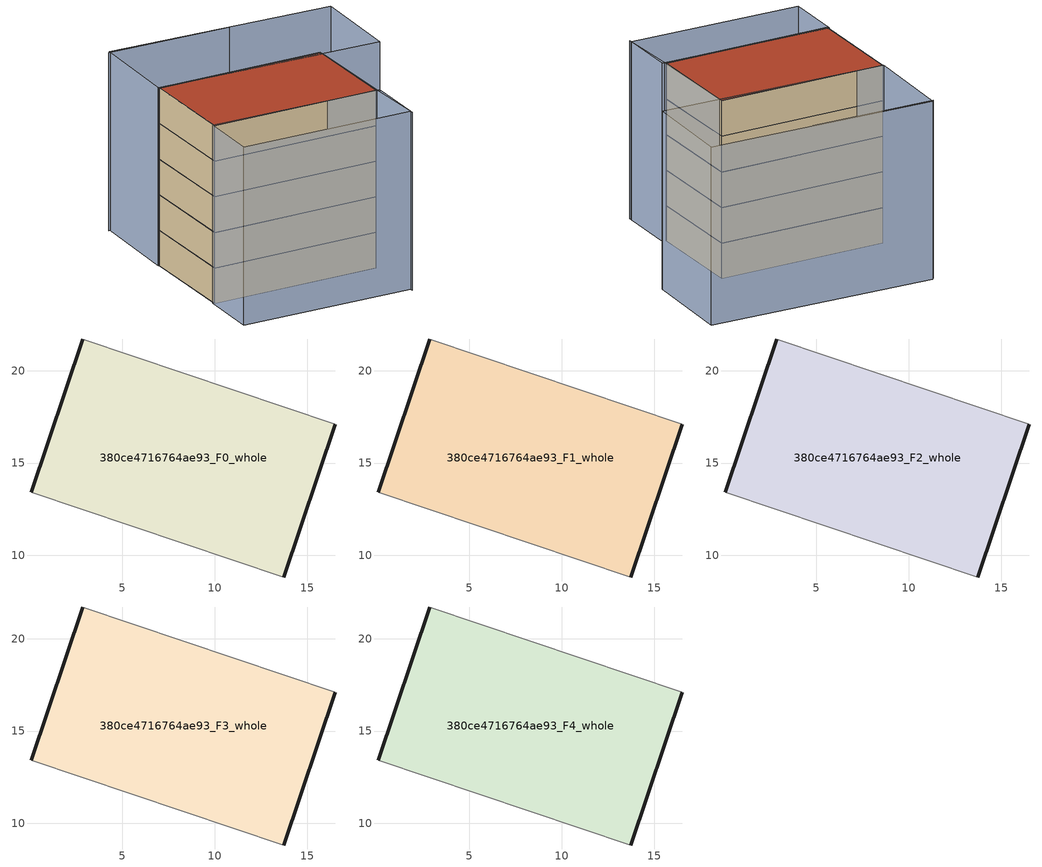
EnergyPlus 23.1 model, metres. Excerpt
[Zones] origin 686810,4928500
380ce4716764ae93_F0_whole
 floor ground (EU_floor_Construction): 13.73,8.83 16.52,17.12 2.86,21.72 0.06,13.43 z0
 wall outside (EU_wall_Construction): 0.06,13.43 2.86,21.72 / 16.52,17.12 13.73,8.83 z0:3
 wall adiabatic (EU_wall_Construction): 2.86,21.72 16.52,17.12 / 13.73,8.83 0.06,13.43 z0:3
380ce4716764ae93_F1_whole
 floor to 380ce4716764ae93_F0_whole (EU_floor_Construction): 13.73,8.83 16.52,17.12 2.86,21.72 0.06,13.43 z3
 wall outside (EU_wall_Construction): 0.06,13.43 2.86,21.72 / 16.52,17.12 13.73,8.83 z3:6
 wall adiabatic (EU_wall_Construction): 2.86,21.72 16.52,17.12 / 13.73,8.83 0.06,13.43 z3:6
380ce4716764ae93_F2_whole
 floor to 380ce4716764ae93_F1_whole (EU_floor_Construction): 13.73,8.83 16.52,17.12 2.86,21.72 0.06,13.43 z6
 wall outside (EU_wall_Construction): 0.06,13.43 2.86,21.72 / 16.52,17.12 13.73,8.83 z6:9
 wall adiabatic (EU_wall_Construction): 2.86,21.72 16.52,17.12 / 13.73,8.83 0.06,13.43 z6:9
380ce4716764ae93_F3_whole
 floor to 380ce4716764ae93_F2_whole (EU_floor_Construction): 13.73,8.83 16.52,17.12 2.86,21.72 0.06,13.43 z9
 wall outside (EU_wall_Construction): 0.06,13.43 2.86,21.72 / 16.52,17.12 13.73,8.83 z9:12
 wall adiabatic (EU_wall_Construction): 2.86,21.72 16.52,17.12 / 13.73,8.83 0.06,13.43 z9:12
380ce4716764ae93_F4_whole
 floor to 380ce4716764ae93_F3_whole (EU_floor_Construction): 13.73,8.83 16.52,17.12 2.86,21.72 0.06,13.43 z12
 wall outside (EU_wall_Construction): 0.06,13.43 2.86,21.72 / 16.52,17.12 13.73,8.83 z12:15
 wall adiabatic (EU_wall_Construction): 2.86,21.72 16.52,17.12 / 13.73,8.83 0.06,13.43 z12:15
 roof outside (EU_roof_Construction): 16.52,17.12 13.73,8.83 0.06,13.43 2.86,21.72 z15
shading: 12.26,3.77 14.01,9.64 / 13.79,8.69 16.43,16.79 / 15.52,25.71 5.49,29.31 / 12.33,4 -1.64,8.93 / -1.64,8.93 0.01,13.6 / 0.01,13.6 13.98,8.67 / 13.98,8.67 12.33,4 / 21.16,15.05 2.85,21.79 / 2.85,21.79 5.66,29.42 / 5.66,29.42 23.97,22.69 / 23.97,22.69 21.16,15.05 z0:15
[Building]
EU S2 Campaign: North Axis=0; Terrain=City; Solar Distribution=FullExterior
[Site:Location]
Bologna: Latitude=44.5; Longitude=11.25; Time Zone=1; Elevation=37
[SizingPeriod:WeatherFileDays]
AnnualSizingPeriod: Begin Month=1; Begin Day of Month=1; End Month=12; End Day of Month=31; Day of Week for Start Day=Monday; Use Weather File Daylight Saving Period=No; Use Weather File Rain and Snow Indicators=No
[MATERIAL]
EU_InternalMass_Material: Roughness=MediumRough; Thickness=0.1; Conductivity=1; Density=1800; Specific Heat=900; Thermal Absorptance=0.9; Solar Absorptance=0.7; Visible Absorptance=0.7
[MATERIAL:NOMASS] Roughness=MediumRough; Thermal Absorptance=0.9; Solar Absorptance=0.7; Visible Absorptance=0.7
Name | Thermal Resistance
EU_wall_NoMass | 0.905828
EU_roof_NoMass | 0.37593
EU_floor_NoMass | 0.67114
[CONSTRUCTION]
EU_wall_Construction: EU_wall_NoMass
EU_roof_Construction: EU_roof_NoMass
EU_floor_Construction: EU_floor_NoMass
EU_InternalMass_Construction: EU_InternalMass_Material
[ZONE] Type=1; Multiplier=1; Ceiling Height=autocalculate; Volume=378.241; Floor Area=autocalculate; Part of Total Floor Area=Yes
380ce4716764ae93_F0_whole; 380ce4716764ae93_F1_whole; 380ce4716764ae93_F2_whole; 380ce4716764ae93_F3_whole; 380ce4716764ae93_F4_whole
[INTERNALMASS] Construction=EU_InternalMass_Construction; Surface Area=126.08
Name | Zone or ZoneList
380ce4716764ae93_F0_whole_EU_InternalMass | 380ce4716764ae93_F0_whole
380ce4716764ae93_F1_whole_EU_InternalMass | 380ce4716764ae93_F1_whole
380ce4716764ae93_F2_whole_EU_InternalMass | 380ce4716764ae93_F2_whole
380ce4716764ae93_F3_whole_EU_InternalMass | 380ce4716764ae93_F3_whole
380ce4716764ae93_F4_whole_EU_InternalMass | 380ce4716764ae93_F4_whole
[OTHEREQUIPMENT] Fuel Type=Electricity; Design Level Calculation Method=Watts/Area; Power per Zone Floor Area=1; Fraction Latent=0; Fraction Radiant=0; Fraction Lost=0; Carbon Dioxide Generation Rate=0; EndUse Subcategory=EU_Step8_InternalGains
Name | Zone or ZoneList or Space or SpaceList | Schedule
EU_Step8_InternalGain_380ce4716764ae93_F0_whole_f000 | 380ce4716764ae93_F0_whole | EU_Step8_GainSchedule_380ce4716764ae93_F0_whole_f000
EU_Step8_InternalGain_380ce4716764ae93_F1_whole_f000 | 380ce4716764ae93_F1_whole | EU_Step8_GainSchedule_380ce4716764ae93_F1_whole_f000
EU_Step8_InternalGain_380ce4716764ae93_F2_whole_f000 | 380ce4716764ae93_F2_whole | EU_Step8_GainSchedule_380ce4716764ae93_F2_whole_f000
EU_Step8_InternalGain_380ce4716764ae93_F3_whole_f000 | 380ce4716764ae93_F3_whole | EU_Step8_GainSchedule_380ce4716764ae93_F3_whole_f000
EU_Step8_InternalGain_380ce4716764ae93_F4_whole_f000 | 380ce4716764ae93_F4_whole | EU_Step8_GainSchedule_380ce4716764ae93_F4_whole_f000
[ZONEVENTILATION:DESIGNFLOWRATE] Schedule=EU_AlwaysOn; Design Flow Rate Calculation Method=AirChanges/Hour; Air Changes per Hour=0.73129; Ventilation Type=Natural; Fan Pressure Rise=0; Fan Total Efficiency=1; Constant Term Coefficient=1; Temperature Term Coefficient=0; Velocity Term Coefficient=0; Velocity Squared Term Coefficient=0; Minimum Indoor Temperature=-100; Maximum Indoor Temperature=100; Delta Temperature=-100; Minimum Outdoor Temperature=-100; Maximum Outdoor Temperature=100; Maximum Wind Speed=40
Name | Zone or ZoneList or Space or SpaceList
EU_ConstantAir_380ce4716764ae93_F0_whole | 380ce4716764ae93_F0_whole
EU_ConstantAir_380ce4716764ae93_F1_whole | 380ce4716764ae93_F1_whole
EU_ConstantAir_380ce4716764ae93_F2_whole | 380ce4716764ae93_F2_whole
EU_ConstantAir_380ce4716764ae93_F3_whole | 380ce4716764ae93_F3_whole
EU_ConstantAir_380ce4716764ae93_F4_whole | 380ce4716764ae93_F4_whole
[HVACTEMPLATE:THERMOSTAT] Constant Heating Setpoint=20; Constant Cooling Setpoint=50
EU_HeatOnly_380ce4716764ae93_F0_whole; EU_HeatOnly_380ce4716764ae93_F1_whole; EU_HeatOnly_380ce4716764ae93_F2_whole; EU_HeatOnly_380ce4716764ae93_F3_whole; EU_HeatOnly_380ce4716764ae93_F4_whole
[HVACTEMPLATE:ZONE:IDEALLOADSAIRSYSTEM] System Availability Schedule=EU_AlwaysOn; Maximum Heating Supply Air Temperature=50; Minimum Cooling Supply Air Temperature=13; Maximum Heating Supply Air Humidity Ratio=0.0156; Minimum Cooling Supply Air Humidity Ratio=0.0077; Heating Limit=NoLimit; Cooling Limit=NoLimit; Heating Availability Schedule=EU_AlwaysOn; Cooling Availability Schedule=EU_CoolingOff; Dehumidification Control Type=ConstantSensibleHeatRatio; Cooling Sensible Heat Ratio=0.7; Dehumidification Setpoint=60; Humidification Control Type=None; Humidification Setpoint=30; Outdoor Air Method=None; Outdoor Air Flow Rate per Person=0.00944; Outdoor Air Flow Rate per Zone Floor Area=0; Outdoor Air Flow Rate per Zone=0; Demand Controlled Ventilation Type=None; Outdoor Air Economizer Type=NoEconomizer; Heat Recovery Type=None; Sensible Heat Recovery Effectiveness=0.7; Latent Heat Recovery Effectiveness=0.65
Name | Template Thermostat
380ce4716764ae93_F0_whole | EU_HeatOnly_380ce4716764ae93_F0_whole
380ce4716764ae93_F1_whole | EU_HeatOnly_380ce4716764ae93_F1_whole
380ce4716764ae93_F2_whole | EU_HeatOnly_380ce4716764ae93_F2_whole
380ce4716764ae93_F3_whole | EU_HeatOnly_380ce4716764ae93_F3_whole
380ce4716764ae93_F4_whole | EU_HeatOnly_380ce4716764ae93_F4_whole
[SIZING:ZONE] Zone Cooling Design Supply Air Temperature Input Method=SupplyAirTemperature; Zone Cooling Design Supply Air Temperature=13; Zone Heating Design Supply Air Temperature Input Method=SupplyAirTemperature; Zone Heating Design Supply Air Temperature=50; Zone Cooling Design Supply Air Humidity Ratio=0.008; Zone Heating Design Supply Air Humidity Ratio=0.008; Cooling Design Air Flow Method=DesignDay; Cooling Design Air Flow Rate=0; Cooling Minimum Air Flow per Zone Floor Area=0.000762; Cooling Minimum Air Flow=0; Cooling Minimum Air Flow Fraction=0.2; Heating Design Air Flow Method=DesignDay; Heating Design Air Flow Rate=0; Heating Maximum Air Flow per Zone Floor Area=0.002032; Heating Maximum Air Flow=0.141576; Heating Maximum Air Flow Fraction=0.3; Account for Dedicated Outdoor Air System=No; Dedicated Outdoor Air System Control Strategy=NeutralSupplyAir; Dedicated Outdoor Air Low Setpoint Temperature for Design=autosize; Dedicated Outdoor Air High Setpoint Temperature for Design=autosize; Zone Load Sizing Method=Sensible Load Only No Latent Load; Zone Latent Cooling Design Supply Air Humidity Ratio Input Method=HumidityRatioDifference; Zone Cooling Design Supply Air Humidity Ratio Difference=0.005; Zone Latent Heating Design Supply Air Humidity Ratio Input Method=HumidityRatioDifference; Zone Humidification Design Supply Air Humidity Ratio Difference=0.005
380ce4716764ae93_F0_whole; 380ce4716764ae93_F1_whole; 380ce4716764ae93_F2_whole; 380ce4716764ae93_F3_whole; 380ce4716764ae93_F4_whole
[SCHEDULE:CONSTANT]
Name | Hourly Value
EU_AlwaysOn | 1
EU_CoolingOff | 0
[SCHEDULE:FILE] Column Number=1; Rows to Skip at Top=0; Number of Hours of Data=8760; Column Separator=Comma; Interpolate to Timestep=No; Minutes per Item=60; Adjust Schedule for Daylight Savings=Yes
Name | File
EU_Step8_GainSchedule_380ce4716764ae93_F0_whole_f000 | ../../schedules/380ce4716764ae93/380ce4716764ae93_F0_whole_f000_gain.csv
EU_Step8_GainSchedule_380ce4716764ae93_F1_whole_f000 | ../../schedules/380ce4716764ae93/380ce4716764ae93_F1_whole_f000_gain.csv
EU_Step8_GainSchedule_380ce4716764ae93_F2_whole_f000 | ../../schedules/380ce4716764ae93/380ce4716764ae93_F2_whole_f000_gain.csv
EU_Step8_GainSchedule_380ce4716764ae93_F3_whole_f000 | ../../schedules/380ce4716764ae93/380ce4716764ae93_F3_whole_f000_gain.csv
EU_Step8_GainSchedule_380ce4716764ae93_F4_whole_f000 | ../../schedules/380ce4716764ae93/380ce4716764ae93_F4_whole_f000_gain.csv
